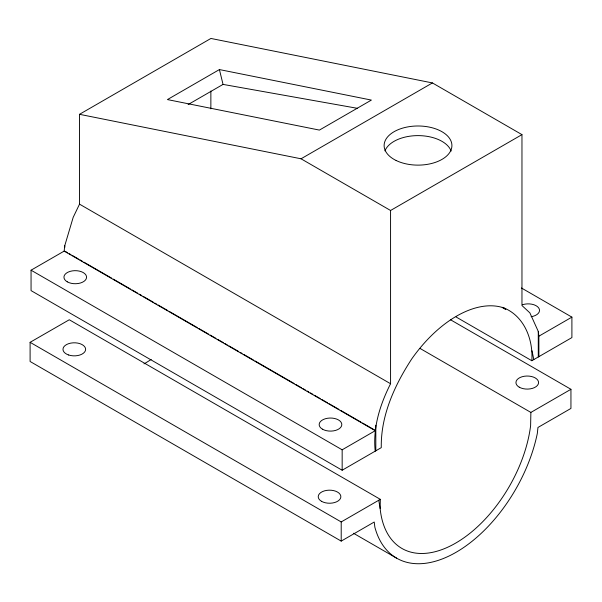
<?xml version="1.0" encoding="UTF-8"?>
<svg xmlns="http://www.w3.org/2000/svg" width="602" height="602" viewBox="0 0 602 602"><rect width="100%" height="100%" fill="white"/><g stroke="black" fill="none" stroke-linecap="round" stroke-linejoin="round"><path stroke-width="0.9" d="M521.964 134.63L432.424 82.933L210.918 38.453L79.524 114.312L79.524 204.153L73.173 217.382L64.768 245.654L64.158 251.109L31.056 270.193L31.056 290.615L342.162 470.237L375.212 451.146C372.706 427.608 380.073 404.491 390.57 383.737L390.57 210.482L521.964 134.63L521.964 305.523L529.873 312.867L538.278 331.439L538.858 336.202L538.888 356.647L531.829 360.718L456.105 316.998M570.944 389.291L530.874 412.423L530.618 425.637A107.352 61.976 -60 0 1 453.848 544.133A107.352 61.976 -60 0 1 380.14 508.487L380.321 499.344L69.275 319.76L30.1 342.32L30.1 361.486L341.206 541.108L374.233 522.032L374.865 527.202A118.933 68.666 -60 0 0 456.09 552.282A118.933 68.666 -60 0 0 537.323 433.41L537.962 427.465L570.944 408.427L570.944 389.291L450.431 319.715M531.829 360.718C533.297 339.889 524.545 316.517 504.152 308.028A107.352 61.976 -60 0 0 411.76 358.897C394.603 385.235 380.69 415.621 381.277 447.64L375.212 451.146M219.414 69.569L167.439 99.578L319.406 130.092L371.381 100.082L219.414 69.569L223.041 84.4L357.52 108.337M188.117 104.56L223.041 84.4M79.524 114.312L301.038 158.793L432.424 82.933M502.264 307.456L505.823 309.157M538.858 336.202L571.9 317.126L571.9 337.587L538.888 356.647M342.162 470.237L342.162 449.807L375.234 430.708L64.158 251.109M341.206 541.108L341.206 521.942L380.321 499.344M301.038 158.793L390.57 210.482M521.415 287.974L571.9 317.126M503.385 307.75L505.01 308.683M420.136 348.49L530.874 412.423M79.524 204.153L390.57 383.737M65.264 251.38L67.71 252.787M69.343 253.728L70.968 254.669M72.594 255.609L78.298 258.898M79.931 259.838L82.369 261.253M84.002 262.194L111.686 278.177M113.319 279.117L130.423 288.99M132.049 289.931L137.753 293.227M139.378 294.167L141.824 295.574M143.449 296.515L153.224 302.159M154.857 303.099L156.482 304.04M158.108 304.981L167.883 310.624M169.516 311.565L197.2 327.548M198.833 328.489L208.608 334.133M210.233 335.073L215.937 338.362M217.563 339.302L223.267 342.598M224.892 343.539L227.338 344.946M228.963 345.887L238.738 351.53M240.371 352.471L241.996 353.412M243.622 354.352L253.397 359.996M255.03 360.937L294.122 383.504M295.748 384.445L301.452 387.733M303.077 388.674L305.523 390.088M307.148 391.029L308.781 391.97M310.406 392.91L312.852 394.318M314.477 395.258L320.181 398.554M321.807 399.495L327.511 402.783M329.136 403.724L338.911 409.368M340.544 410.308L360.899 422.062M362.532 423.003L375.565 430.528M31.056 270.193L342.162 449.807M30.1 342.32L341.206 521.942M353.472 533.252L396.628 558.167M502.346 307.336L505.514 309.338M532.025 350.793L533.801 359.575M378.763 500.247L380.14 508.487M538.278 331.439L538.278 356.994M375.814 425.238L375.814 450.793M210.866 91L210.866 108.827M64.768 245.654L64.768 247.482M384.949 150.861A33.9 19.573 0 0 1 418.172 135.616A33.9 19.573 0 0 1 451.146 151.042M522.544 304.732A11.325 6.539 0 0 1 538.67 307.893A11.325 6.539 0 0 1 531.137 316.712M151.155 359.424A107.352 61.976 -60 0 1 143.998 363.886M396.101 160.486A33.9 19.573 0 0 0 451.372 149.048A33.9 19.573 0 0 0 406.568 127.135A33.9 19.573 0 0 0 396.101 160.486M322.484 429.196A11.325 6.539 0 0 0 341.432 426.261A11.325 6.539 0 0 0 327.563 418.255A11.325 6.539 0 0 0 322.484 429.196M67.251 281.819A11.325 6.539 0 0 0 86.191 278.892A11.325 6.539 0 0 0 72.33 270.885A11.325 6.539 0 0 0 67.251 281.819M519.248 387.184A11.325 6.539 0 0 0 538.188 384.257A11.325 6.539 0 0 0 524.319 376.25A11.325 6.539 0 0 0 519.248 387.184M321.536 501.323A11.325 6.539 0 0 0 340.476 498.396A11.325 6.539 0 0 0 326.608 490.389A11.325 6.539 0 0 0 321.536 501.323M68.643 354.992A11.325 6.539 0 0 0 85.627 349.333A11.325 6.539 0 0 0 68.643 343.667A11.325 6.539 0 0 0 68.643 354.992"/></g></svg>
